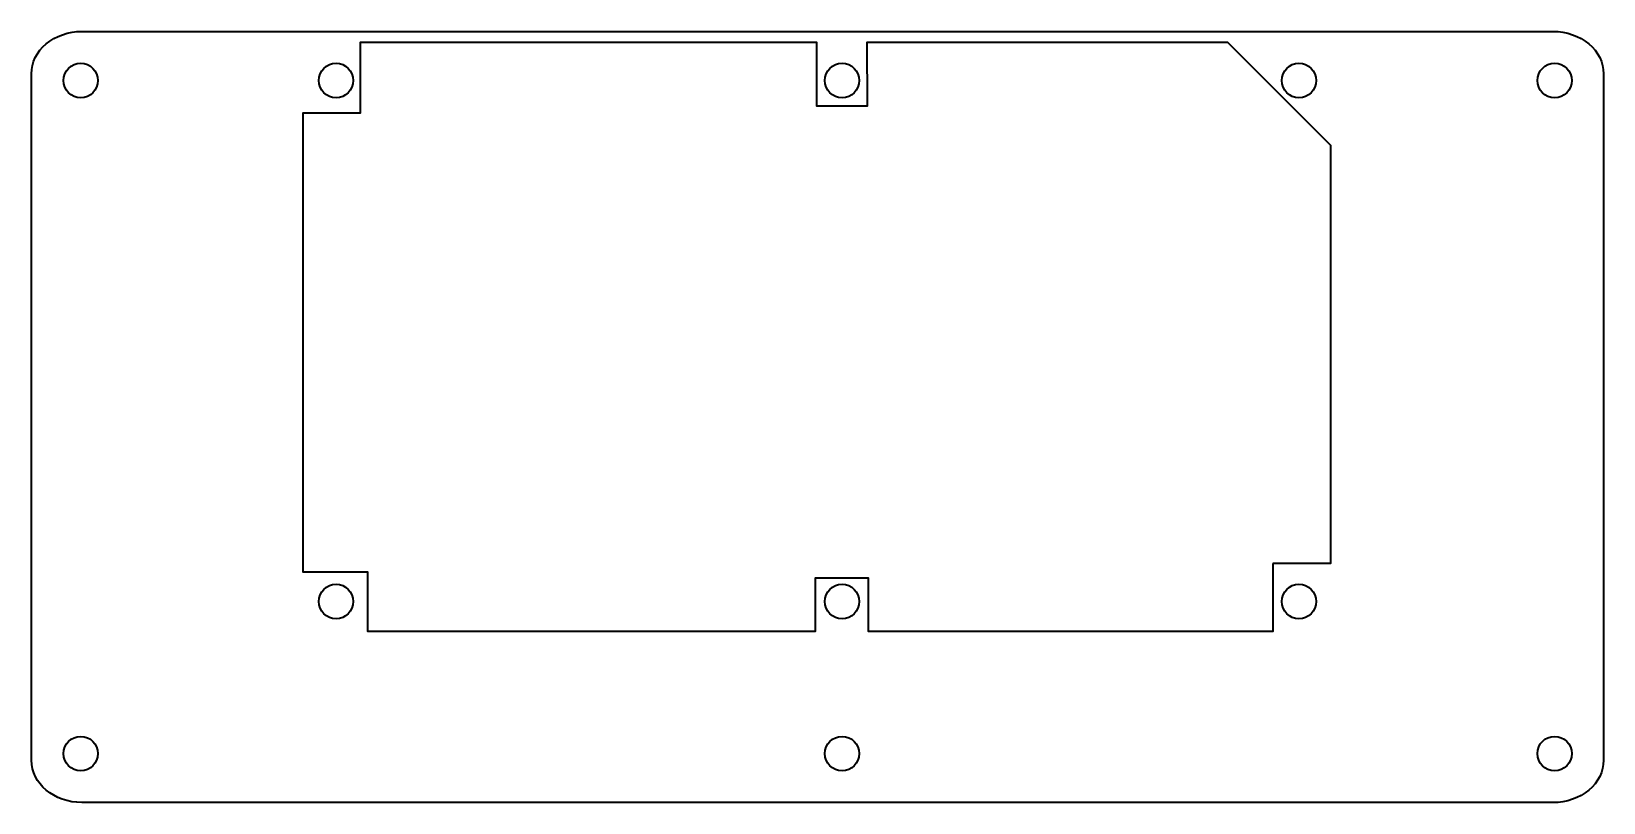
# Model space of a CAD drawing. Header units: millimetres. Extents: x 117 to 437, y -7 to 150.
import ezdxf

# ---------------------------------------------------------------- set-up
doc = ezdxf.new("R2010")
doc.units = ezdxf.units.MM
doc.header["$MEASUREMENT"] = 0
doc.layers.add('Layer 1', color=7, linetype='Continuous')

msp = doc.modelspace()

# ---------------------------------------------------------------- linework, layer by layer
at = {"layer": 'Layer 1', "color": 250, "lineweight": 35}
for points, knots in [([(127.5668, 149.9319), (124.8417, 149.9319), (122.2281, 149.0248), (120.3012, 147.4104), (118.3743, 145.796), (117.2916, 143.6063), (117.2916, 141.3232), (117.2916, 141.3232), (117.2916, 1.6619), (117.2916, 1.6619), (117.2916, -3.0926), (121.892, -6.9469), (127.5668, -6.9469), (127.5668, -6.9469), (427.0164, -6.9469), (427.0164, -6.9469), (429.7415, -6.9469), (432.3551, -6.0399), (434.282, -4.4254), (436.209, -2.811), (437.2916, -0.6213), (437.2916, 1.6619), (437.2916, 1.6619), (437.2916, 141.3232), (437.2916, 141.3232), (437.2916, 143.6063), (436.2089, 145.796), (434.282, 147.4104), (432.3551, 149.0248), (429.7415, 149.9319), (427.0164, 149.9319), (427.0164, 149.9319), (127.5668, 149.9319), (127.5668, 149.9319)], [0, 0, 0, 0, 0.09090909, 0.09090909, 0.09090909, 0.18181818, 0.18181818, 0.18181818, 0.27272727, 0.27272727, 0.27272727, 0.36363636, 0.36363636, 0.36363636, 0.45454545, 0.45454545, 0.45454545, 0.54545455, 0.54545455, 0.54545455, 0.63636364, 0.63636364, 0.63636364, 0.72727273, 0.72727273, 0.72727273, 0.81818182, 0.81818182, 0.81818182, 0.90909091, 0.90909091, 0.90909091, 1, 1, 1, 1]), ([(369.9732, 41.6649), (369.9732, 41.6649), (381.7285, 41.6649), (381.7285, 41.6649), (381.7285, 41.6649), (381.7285, 75.0107), (381.7285, 75.0107), (381.7285, 75.0107), (381.7285, 126.7846), (381.7285, 126.7846), (381.7285, 126.7846), (360.7604, 147.7527), (360.7604, 147.7527), (360.7604, 147.7527), (287.4069, 147.7527), (287.4069, 147.7527), (287.4069, 147.7527), (287.4432, 134.7945), (287.4432, 134.7945), (287.4432, 134.7945), (277.0896, 134.7945), (277.0896, 134.7945), (277.0896, 134.7945), (277.0896, 147.7527), (277.0896, 147.7527), (277.0896, 147.7527), (184.2819, 147.7527), (184.2819, 147.7527), (184.2819, 147.7527), (184.2819, 133.4031), (184.2819, 133.4031), (184.2819, 133.4031), (172.5977, 133.4031), (172.5977, 133.4031), (172.5977, 133.4031), (172.5977, 39.9327), (172.5977, 39.9327), (172.5977, 39.9327), (185.7577, 39.9327), (185.7577, 39.9327), (185.7577, 39.9327), (185.7577, 27.8394), (185.7577, 27.8394), (185.7577, 27.8394), (231.8116, 27.8394), (231.8116, 27.8394), (231.8116, 27.8394), (276.8495, 27.8394), (276.8495, 27.8394), (276.8495, 27.8394), (276.8495, 38.7166), (276.8495, 38.7166), (276.8495, 38.7166), (287.6838, 38.6755), (287.6838, 38.6755), (287.6838, 38.6755), (287.6838, 27.8394), (287.6838, 27.8394), (287.6838, 27.8394), (369.9732, 27.8394), (369.9732, 27.8394), (369.9732, 27.8394), (369.9732, 41.6649), (369.9732, 41.6649)], [0, 0, 0, 0, 0.04761905, 0.04761905, 0.04761905, 0.0952381, 0.0952381, 0.0952381, 0.14285714, 0.14285714, 0.14285714, 0.19047619, 0.19047619, 0.19047619, 0.23809524, 0.23809524, 0.23809524, 0.28571429, 0.28571429, 0.28571429, 0.33333333, 0.33333333, 0.33333333, 0.38095238, 0.38095238, 0.38095238, 0.42857143, 0.42857143, 0.42857143, 0.47619048, 0.47619048, 0.47619048, 0.52380952, 0.52380952, 0.52380952, 0.57142857, 0.57142857, 0.57142857, 0.61904762, 0.61904762, 0.61904762, 0.66666667, 0.66666667, 0.66666667, 0.71428571, 0.71428571, 0.71428571, 0.76190476, 0.76190476, 0.76190476, 0.80952381, 0.80952381, 0.80952381, 0.85714286, 0.85714286, 0.85714286, 0.9047619, 0.9047619, 0.9047619, 0.95238095, 0.95238095, 0.95238095, 1, 1, 1, 1]), ([(130.8233, 139.9531), (130.8233, 141.8861), (129.2563, 143.4531), (127.3233, 143.4531), (125.3903, 143.4531), (123.8233, 141.8861), (123.8233, 139.9531), (123.8233, 138.0201), (125.3903, 136.4531), (127.3233, 136.4531), (129.2563, 136.4531), (130.8233, 138.0201), (130.8233, 139.9531)], [0, 0, 0, 0, 0.25, 0.25, 0.25, 0.5, 0.5, 0.5, 0.75, 0.75, 0.75, 1, 1, 1, 1]), ([(182.7916, 139.9531), (182.7916, 141.8861), (181.2246, 143.4531), (179.2916, 143.4531), (177.3586, 143.4531), (175.7916, 141.8861), (175.7916, 139.9531), (175.7916, 138.0201), (177.3586, 136.4531), (179.2916, 136.4531), (181.2246, 136.4531), (182.7916, 138.0201), (182.7916, 139.9531)], [0, 0, 0, 0, 0.25, 0.25, 0.25, 0.5, 0.5, 0.5, 0.75, 0.75, 0.75, 1, 1, 1, 1]), ([(285.7916, 139.953), (285.7916, 141.8861), (284.2246, 143.453), (282.2916, 143.453), (280.3586, 143.4531), (278.7916, 141.8861), (278.7916, 139.9531), (278.7916, 138.02), (280.3586, 136.4531), (282.2916, 136.4531), (284.2246, 136.453), (285.7916, 138.02), (285.7916, 139.953)], [0, 0, 0, 0, 0.25, 0.25, 0.25, 0.5, 0.5, 0.5, 0.75, 0.75, 0.75, 1, 1, 1, 1]), ([(378.7916, 139.9531), (378.7916, 141.8861), (377.2246, 143.4531), (375.2916, 143.4531), (373.3586, 143.4531), (371.7916, 141.8861), (371.7916, 139.9531), (371.7916, 138.0201), (373.3586, 136.4531), (375.2916, 136.4531), (377.2246, 136.4531), (378.7916, 138.0201), (378.7916, 139.9531)], [0, 0, 0, 0, 0.25, 0.25, 0.25, 0.5, 0.5, 0.5, 0.75, 0.75, 0.75, 1, 1, 1, 1]), ([(430.8233, 139.9531), (430.8233, 141.8861), (429.2563, 143.4531), (427.3233, 143.4531), (425.3903, 143.4531), (423.8233, 141.8861), (423.8233, 139.9531), (423.8233, 138.0201), (425.3903, 136.4531), (427.3233, 136.4531), (429.2563, 136.4531), (430.8233, 138.0201), (430.8233, 139.9531)], [0, 0, 0, 0, 0.25, 0.25, 0.25, 0.5, 0.5, 0.5, 0.75, 0.75, 0.75, 1, 1, 1, 1]), ([(182.7916, 33.9531), (182.7916, 35.8861), (181.2246, 37.4531), (179.2916, 37.4531), (177.3586, 37.4531), (175.7916, 35.8861), (175.7916, 33.9531), (175.7916, 32.0201), (177.3586, 30.4531), (179.2916, 30.4531), (181.2246, 30.4531), (182.7916, 32.0201), (182.7916, 33.9531)], [0, 0, 0, 0, 0.25, 0.25, 0.25, 0.5, 0.5, 0.5, 0.75, 0.75, 0.75, 1, 1, 1, 1]), ([(285.7915, 33.953), (285.7915, 35.8861), (284.2246, 37.4529), (282.2916, 37.4529), (280.3586, 37.453), (278.7916, 35.8861), (278.7916, 33.9531), (278.7916, 32.02), (280.3586, 30.4532), (282.2916, 30.4532), (284.2246, 30.453), (285.7915, 32.02), (285.7915, 33.953)], [0, 0, 0, 0, 0.25, 0.25, 0.25, 0.5, 0.5, 0.5, 0.75, 0.75, 0.75, 1, 1, 1, 1]), ([(378.7916, 33.9531), (378.7916, 35.8861), (377.2246, 37.4531), (375.2916, 37.4531), (373.3586, 37.4531), (371.7916, 35.8861), (371.7916, 33.9531), (371.7916, 32.0201), (373.3586, 30.4531), (375.2916, 30.4531), (377.2246, 30.4531), (378.7916, 32.0201), (378.7916, 33.9531)], [0, 0, 0, 0, 0.25, 0.25, 0.25, 0.5, 0.5, 0.5, 0.75, 0.75, 0.75, 1, 1, 1, 1]), ([(130.8233, 3.0212), (130.8233, 4.9542), (129.2563, 6.5212), (127.3233, 6.5212), (125.3903, 6.5212), (123.8233, 4.9542), (123.8233, 3.0212), (123.8233, 1.0882), (125.3903, -0.4788), (127.3233, -0.4788), (129.2563, -0.4788), (130.8233, 1.0882), (130.8233, 3.0212)], [0, 0, 0, 0, 0.25, 0.25, 0.25, 0.5, 0.5, 0.5, 0.75, 0.75, 0.75, 1, 1, 1, 1]), ([(285.7916, 3.0227), (285.7916, 4.9557), (284.2246, 6.5227), (282.2916, 6.5227), (280.3586, 6.5227), (278.7916, 4.9557), (278.7916, 3.0227), (278.7916, 1.0897), (280.3586, -0.4773), (282.2916, -0.4773), (284.2246, -0.4773), (285.7916, 1.0897), (285.7916, 3.0227)], [0, 0, 0, 0, 0.25, 0.25, 0.25, 0.5, 0.5, 0.5, 0.75, 0.75, 0.75, 1, 1, 1, 1]), ([(430.8233, 3.0227), (430.8233, 4.9557), (429.2563, 6.5227), (427.3233, 6.5227), (425.3903, 6.5227), (423.8233, 4.9557), (423.8233, 3.0227), (423.8233, 1.0897), (425.3903, -0.4773), (427.3233, -0.4773), (429.2563, -0.4773), (430.8233, 1.0897), (430.8233, 3.0227)], [0, 0, 0, 0, 0.25, 0.25, 0.25, 0.5, 0.5, 0.5, 0.75, 0.75, 0.75, 1, 1, 1, 1])]:
    msp.add_open_spline(points, degree=3, knots=knots, dxfattribs=at)

doc.saveas('drawing.dxf')
